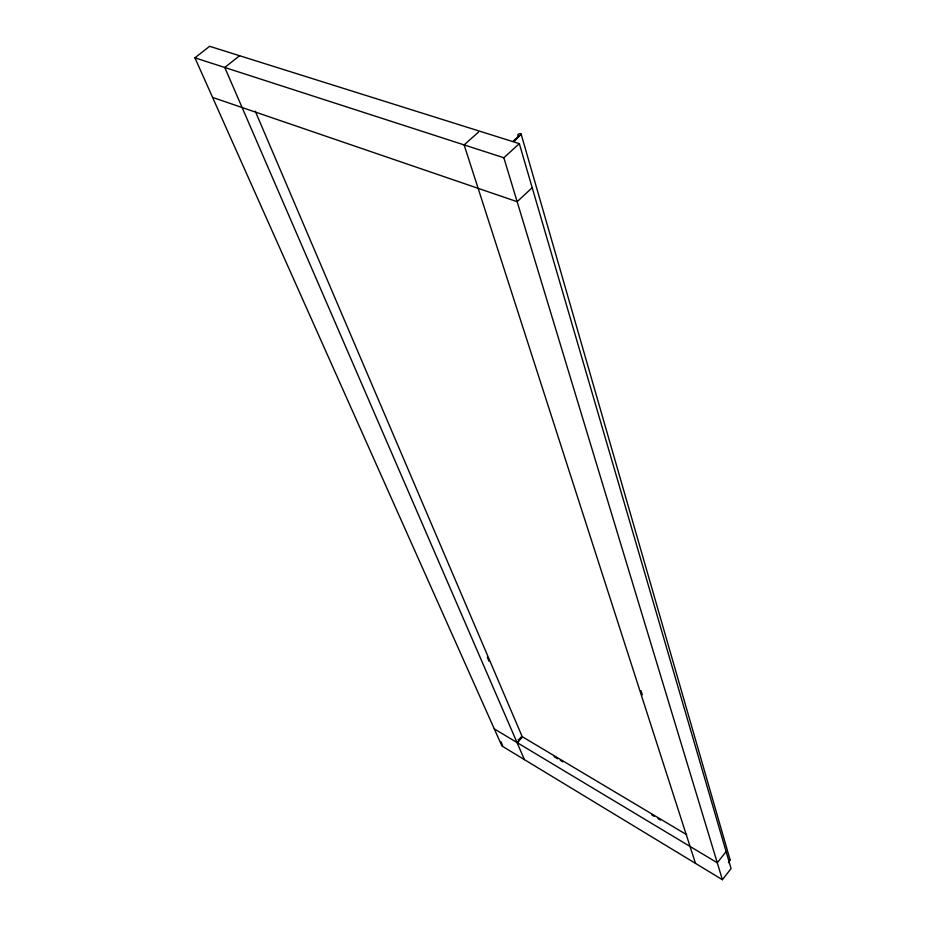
<?xml version="1.0" encoding="UTF-8"?>
<svg xmlns="http://www.w3.org/2000/svg" width="926" height="926" viewBox="0 0 926 926"><rect width="100%" height="100%" fill="white"/><g stroke="black" fill="none" stroke-linecap="round" stroke-linejoin="round"><path stroke-width="1.39" d="M728.519 862.673L730.128 859.941L521.083 133.923A1.725 0.961 -17.9 0 0 520.065 133.633L518.722 134.004A1.945 1.088 -17.9 0 0 517.831 134.837L517.923 135.624A1.725 0.961 -17.9 0 0 518.93 135.925L513.27 141.088L514.219 141.377L521.234 134.154M722.396 879.7L731.077 868.588L519.336 143.657L209.623 46.3L194.923 57.829L501.927 745.997L722.396 879.7L517.148 201.694L212.586 97.415M726.111 851.573L717.28 862.789L494.299 728.901M521.35 736.841L518.734 739.793L518.132 739.538M517.009 742.536L522.206 736.668L686.652 834.696M517.565 742.444L519.023 741.043M519.347 740.418L521.963 737.466M517.148 201.694L532.207 187.689M194.923 57.829L503.848 157.756L519.336 143.657M478.441 132.152L464.134 144.907L477.735 187.133M239.579 55.722L224.775 67.482L524.417 759.633M729.329 859.328L730.128 859.941M554.095 756.635L557.811 758.845M560.276 760.327L562.753 761.797M651.754 814.892L654.219 816.373M657.935 818.584L660.4 820.054M500.885 741.622L502.61 745.499M487.296 657.182L488.997 661.164M255.252 111.166L522.38 737.084M641 690.634L642.331 694.766M478.059 188.128L690.044 846.433M690.171 846.839L695.507 863.391M503.848 157.756L517.09 201.498"/></g></svg>
